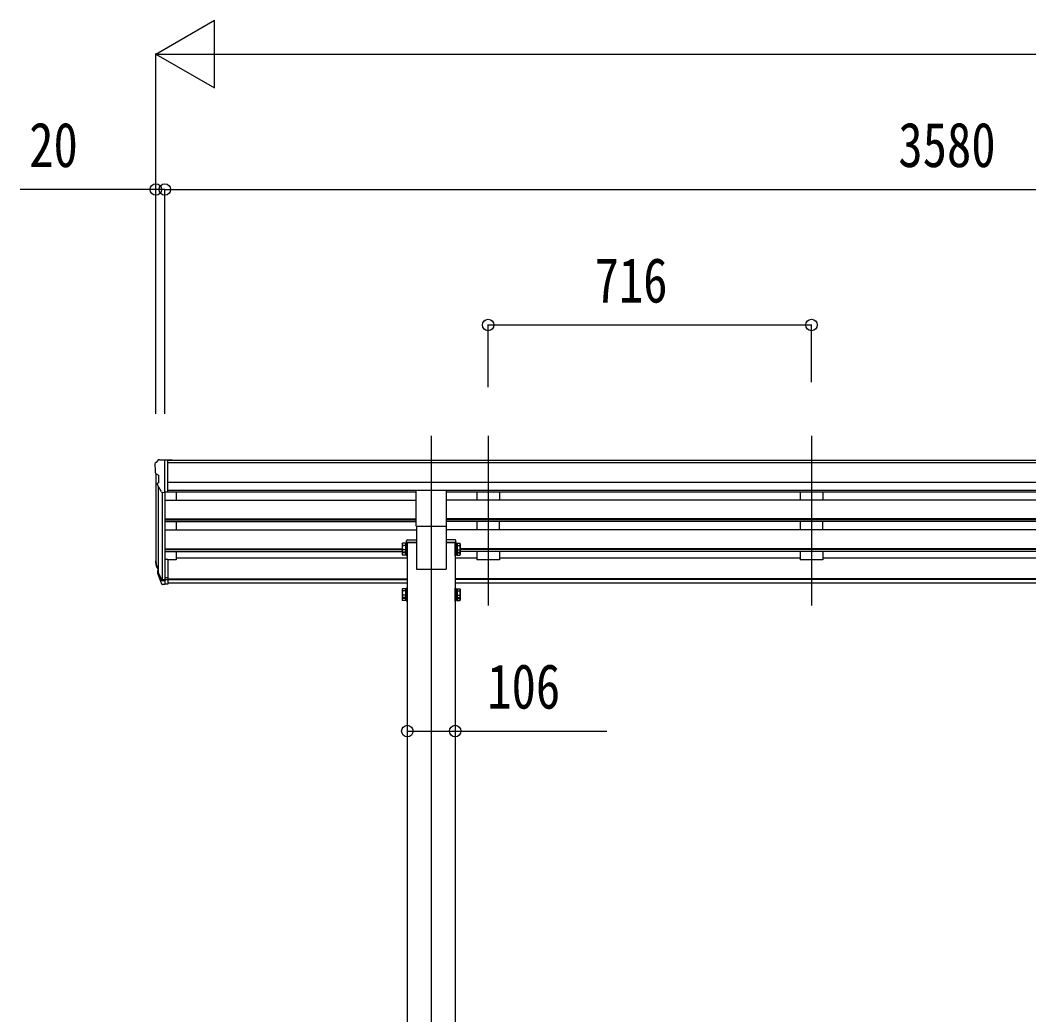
# Model space of a CAD drawing. Units: millimetres, scale not verified. Extents: x -12615 to 12615, y -8910 to 8910.
# Drawn here: x -6911 to -4678, y -3202 to -999 of the extents above; entities that cross this region are included whole.
import ezdxf
from ezdxf.enums import TextEntityAlignment as Align

# ---------------------------------------------------------------- set-up
doc = ezdxf.new("R2010")
doc.units = ezdxf.units.MM
doc.header["$LTSCALE"] = 40
for name, color, linetype in [('0-4_YKK_12', 2, 'Continuous'), ('0-5_YKK_13', 4, 'Continuous'), ('0-6_YKK_A1', 4, 'Continuous'), ('0-7_YKK_D', 6, 'Continuous')]:
    doc.layers.add(name, color=color, linetype=linetype)
doc.styles.add('ＭＳ ゴシック', font='')
doc.styles.get('ＭＳ ゴシック').set_extended_font_data('MS Gothic')

msp = doc.modelspace()

# ---------------------------------------------------------------- linework, layer by layer
at = {"layer": '0-4_YKK_12'}
for p, q in [((-6000.94, -1919.34), (-6000.94, -4915)), ((-5874.94, -1919.34), (-5874.94, -2295.34)), ((-5158.94, -1919.34), (-5158.94, -2295.34))]:
    msp.add_line(p, q, dxfattribs=at)
at = {"layer": '0-5_YKK_13'}
for p, q in [((-6612.94, -1981.69), (-6612.94, -1982.32)), ((-6606.03, -1972.89), (-6610.1, -1978.7)), ((-6602.94, -1972.32), (-6605.27, -1972.47)), ((-6602.94, -1972.32), (-6584.44, -1972.32)), ((-6590.94, -2045.31), (-6590.94, -1972.32)), ((-6584.44, -1972.32), (-6574.44, -1972.41)), ((-6584.44, -2044.31), (-6584.44, -1972.32)), ((-6574.44, -1973.93), (-6574.44, -1972.41)), ((-6610.41, -2003.51), (-6605.09, -2006.58)), ((-6604.94, -2006.84), (-6604.94, -2023.11)), ((-6598.57, -2043.49), (-6607.57, -2027.9)), ((-6590.94, -2045.31), (-6596.15, -2044.99)), ((-6584.44, -2044.31), (-6590.94, -2044.31)), ((-6034.44, -2119.19), (-6034.44, -2040.88)), ((-5967.44, -2119.19), (-5967.44, -2040.88)), ((-6034.44, -2119.19), (-5967.44, -2119.19)), ((-6065.04, -2158.61), (-6064.28, -2157.29)), ((-6065.04, -2158.61), (-6065.04, -2175.61)), ((-6058.04, -2157.29), (-6064.28, -2157.29)), ((-6058.04, -2162.2), (-6064.28, -2162.2)), ((-6058.04, -2157.29), (-6058.04, -2176.92)), ((-6055.54, -2158.36), (-6058.04, -2158.36)), ((-6055.54, -2166.36), (-6058.04, -2166.36)), ((-6055.54, -2158.36), (-6055.54, -2175.86)), ((-6053.72, -2149.84), (-6033.94, -2149.84)), ((-6033.94, -2149.84), (-6033.94, -2155.34)), ((-5967.94, -2149.84), (-5967.94, -2155.34)), ((-5948.16, -2149.84), (-5967.94, -2149.84)), ((-5946.34, -2158.36), (-5943.84, -2158.36)), ((-5946.34, -2158.36), (-5946.34, -2175.86)), ((-5946.34, -2166.36), (-5943.84, -2166.36)), ((-5943.84, -2157.29), (-5937.6, -2157.29)), ((-5943.84, -2157.29), (-5943.84, -2176.92)), ((-5943.84, -2162.2), (-5937.6, -2162.2)), ((-5936.84, -2158.61), (-5937.6, -2157.29)), ((-5936.84, -2158.61), (-5936.84, -2175.61)), ((-6065.04, -2175.61), (-6064.28, -2176.92)), ((-6065.04, -2175.61), (-6065.04, -2182.4)), ((-6065.04, -2182.4), (-6064.28, -2183.72)), ((-6058.04, -2172.02), (-6064.28, -2172.02)), ((-6058.04, -2176.92), (-6064.28, -2176.92)), ((-6058.04, -2178.81), (-6064.28, -2178.81)), ((-6058.04, -2183.72), (-6064.28, -2183.72)), ((-6055.54, -2167.86), (-6058.04, -2167.86)), ((-6058.04, -2175.86), (-6055.54, -2175.86)), ((-6058.04, -2175.86), (-6058.04, -2183.72)), ((-6058.04, -2182.65), (-6055.54, -2182.65)), ((-6055.54, -2175.86), (-6055.54, -2182.65)), ((-6053.94, -2184.9), (-6053.94, -2178.11)), ((-5947.94, -2184.9), (-5947.94, -2178.11)), ((-5946.34, -2167.86), (-5943.84, -2167.86)), ((-5943.84, -2175.86), (-5946.34, -2175.86)), ((-5946.34, -2175.86), (-5946.34, -2182.65)), ((-5943.84, -2182.65), (-5946.34, -2182.65)), ((-5943.84, -2172.02), (-5937.6, -2172.02)), ((-5943.84, -2175.86), (-5943.84, -2183.72)), ((-5943.84, -2176.92), (-5937.6, -2176.92)), ((-5943.84, -2178.81), (-5937.6, -2178.81)), ((-5943.84, -2183.72), (-5937.6, -2183.72)), ((-5936.84, -2175.61), (-5937.6, -2176.92)), ((-5936.84, -2182.4), (-5937.6, -2183.72)), ((-5936.84, -2175.61), (-5936.84, -2182.4)), ((-6609.85, -2207.74), (-6605.97, -2215.69)), ((-6609.24, -2206.36), (-6605.97, -2213.43)), ((-6590.94, -2193.55), (-6590.94, -2248.32)), ((-6584.44, -2193.55), (-6590.94, -2193.55)), ((-6584.44, -2193.55), (-6584.44, -2247.58)), ((-6607.53, -2219.01), (-6607.19, -2223.42)), ((-6607.19, -2223.42), (-6598.38, -2246.97)), ((-6606.58, -2222.85), (-6598.38, -2239.03)), ((-6597.37, -2237.9), (-6605.13, -2222.5)), ((-6584.44, -2233.68), (-6590.94, -2233.68)), ((-6590.94, -2238.58), (-6596.07, -2238.58)), ((-6590.94, -2240.39), (-6595.79, -2240.39)), ((-6590.94, -2248.32), (-6595.79, -2248.32)), ((-6584.44, -2238.56), (-6590.94, -2238.56)), ((-6584.44, -2247.58), (-6590.94, -2247.58)), ((-6065.04, -2259.16), (-6064.28, -2257.84)), ((-6065.04, -2259.16), (-6065.04, -2276.16)), ((-6065.04, -2276.16), (-6064.28, -2277.47)), ((-6065.04, -2276.16), (-6065.04, -2282.95)), ((-6058.04, -2257.84), (-6064.28, -2257.84)), ((-6058.04, -2262.75), (-6064.28, -2262.75)), ((-6058.04, -2272.57), (-6064.28, -2272.57)), ((-6058.04, -2277.47), (-6064.28, -2277.47)), ((-6058.04, -2257.84), (-6058.04, -2277.47)), ((-6055.54, -2258.91), (-6058.04, -2258.91)), ((-6055.54, -2266.91), (-6058.04, -2266.91)), ((-6055.54, -2268.41), (-6058.04, -2268.41)), ((-6058.04, -2276.41), (-6055.54, -2276.41)), ((-6058.04, -2276.41), (-6058.04, -2284.27)), ((-6055.54, -2258.91), (-6055.54, -2276.41)), ((-6055.54, -2276.41), (-6055.54, -2283.2)), ((-5946.34, -2258.91), (-5943.84, -2258.91)), ((-5946.34, -2258.91), (-5946.34, -2276.41)), ((-5946.34, -2266.91), (-5943.84, -2266.91)), ((-5946.34, -2268.41), (-5943.84, -2268.41)), ((-5943.84, -2276.41), (-5946.34, -2276.41)), ((-5946.34, -2276.41), (-5946.34, -2283.2)), ((-5943.84, -2257.84), (-5937.6, -2257.84)), ((-5943.84, -2257.84), (-5943.84, -2277.47)), ((-5943.84, -2262.75), (-5937.6, -2262.75)), ((-5943.84, -2272.57), (-5937.6, -2272.57)), ((-5943.84, -2276.41), (-5943.84, -2284.27)), ((-5943.84, -2277.47), (-5937.6, -2277.47)), ((-5936.84, -2259.16), (-5937.6, -2257.84)), ((-5936.84, -2276.16), (-5937.6, -2277.47)), ((-5936.84, -2259.16), (-5936.84, -2276.16)), ((-5936.84, -2276.16), (-5936.84, -2282.95)), ((-6065.04, -2282.95), (-6064.28, -2284.27)), ((-6058.04, -2279.36), (-6064.28, -2279.36)), ((-6058.04, -2284.27), (-6064.28, -2284.27)), ((-6058.04, -2283.2), (-6055.54, -2283.2)), ((-6053.94, -2285.45), (-6053.94, -2278.66)), ((-5947.94, -2285.45), (-5947.94, -2278.66)), ((-5943.84, -2283.2), (-5946.34, -2283.2)), ((-5943.84, -2279.36), (-5937.6, -2279.36)), ((-5943.84, -2284.27), (-5937.6, -2284.27)), ((-5936.84, -2282.95), (-5937.6, -2284.27))]:
    msp.add_line(p, q, dxfattribs=at)
for points in [[(-6033.94, -2155.34), (-6055.94, -2155.34), (-6055.72, -2151.72)], [(-5967.94, -2155.34), (-5945.94, -2155.34), (-5946.16, -2151.72)], [(-6055.54, -2178.11), (-6055.54, -2184.9), (-6053.94, -2184.9)], [(-5946.34, -2178.11), (-5946.34, -2184.9), (-5947.94, -2184.9)], [(-6055.54, -2278.66), (-6055.54, -2285.45), (-6053.94, -2285.45)], [(-5946.34, -2278.66), (-5946.34, -2285.45), (-5947.94, -2285.45)]]:
    msp.add_lwpolyline(points, dxfattribs=at)
for points in [[(-6053.94, -2178.11), (-6053.94, -2156.11), (-6055.54, -2156.11), (-6055.54, -2178.11)], [(-5947.94, -2178.11), (-5947.94, -2156.11), (-5946.34, -2156.11), (-5946.34, -2178.11)], [(-6053.94, -2278.66), (-6053.94, -2256.66), (-6055.54, -2256.66), (-6055.54, -2278.66)], [(-5947.94, -2278.66), (-5947.94, -2256.66), (-5946.34, -2256.66), (-5946.34, -2278.66)]]:
    msp.add_lwpolyline(points, close=True, dxfattribs=at)
for centre, radius, start, end in [((-6609.94, -1981.69), 3, 93, 180), ((-6410.94, -1982.32), 202, 180, 184.94904), ((-6605.21, -1973.46), 1, 93.5, 145), ((-6606.04, -1999.14), 6.18, 185.7035, 224.99897), ((-6605.24, -2006.84), 0.3, 0, 60), ((-6604.97, -2026.4), 3, 94.7167, 210), ((-6605.24, -2023.11), 0.3, 274.7167, 0), ((-6595.97, -2041.99), 3, 210, 266.5), ((-6060.7, -2159.75), 4.34, 145.61575, 214.38425), ((-6048.8, -2167.11), 16.24, 162.41205, 197.58795), ((-6053.72, -2151.84), 2, 90, 176.5), ((-5948.16, -2151.84), 2, 3.5, 90), ((-5941.19, -2159.75), 4.34, 325.61575, 34.38425), ((-5953.08, -2167.11), 16.24, 342.41205, 17.58795), ((-6060.7, -2174.47), 4.34, 145.61575, 214.38425), ((-6060.7, -2181.26), 4.34, 145.61575, 214.38425), ((-6048.8, -2173.9), 16.24, 186.71308, 197.58795), ((-5941.19, -2174.47), 4.34, 325.61575, 34.38425), ((-5953.08, -2173.9), 16.24, 342.41205, 353.28692), ((-5941.19, -2181.26), 4.34, 325.61575, 34.38425), ((-6581.76, -2198.62), 29.53, 186.50806, 197.98144), ((-6580.35, -2196.86), 30.41, 187.1552, 198.19734), ((-6060.7, -2260.3), 4.34, 145.61575, 214.38425), ((-6060.7, -2275.02), 4.34, 145.61575, 214.38425), ((-6048.8, -2267.66), 16.24, 162.41205, 197.58795), ((-6048.8, -2274.45), 16.24, 186.71308, 197.58795), ((-5941.19, -2260.3), 4.34, 325.61575, 34.38425), ((-5953.08, -2267.66), 16.24, 342.41205, 17.58795), ((-5941.19, -2275.02), 4.34, 325.61575, 34.38425), ((-5953.08, -2274.45), 16.24, 342.41205, 353.28692), ((-6060.7, -2281.81), 4.34, 145.61575, 214.38425), ((-5941.19, -2281.81), 4.34, 325.61575, 34.38425)]:
    msp.add_arc(centre, radius, start, end, dxfattribs=at)
for centre, major_axis, ratio, start_param, end_param in [((-6522.29, -2199.05), (-89.06, 1.43), 0.57596, 6.1962358, 6.3678173), ((-6523.08, -2192.38), (87.93, 4.42), 0.541684, 3.0659337, 3.2228513), ((-6606.23, -2219.01), (1.3, 0), 0.90356, 1.3700892, 3.347195), ((-6520.31, -2202.82), (-89.07, 0), 0.90356, 0.2056023, 0.2515348), ((-6521.02, -2198.96), (-88.05, 0), 0.90356, 0.2662965, 0.3003836), ((-6595.79, -2237.68), (-3, 0), 0.90356, 0.5235988, 1.5707963), ((-6595.79, -2245.61), (3, 0), 0.90356, 3.6651914, 4.712389), ((-6596.07, -2237.23), (-1.5, 0), 0.90356, 0.5235988, 1.5707963)]:
    msp.add_ellipse(centre, major_axis=major_axis, ratio=ratio, start_param=start_param, end_param=end_param, dxfattribs=at)
at = {"layer": '0-6_YKK_A1'}
for p, q in [((-3027.44, -1973.93), (-6584.44, -1973.93)), ((-3027.44, -1979.14), (-6584.44, -1979.14)), ((-6610.94, -2002.9), (-6610.94, -2193.19)), ((-6605.97, -2030.67), (-6605.97, -2219.89)), ((-3017.44, -2022.67), (-6584.44, -2022.67)), ((-6596.94, -2044.83), (-6596.95, -2238.33)), ((-6590.94, -2044.31), (-6590.94, -2193.55)), ((-3017.44, -2040.53), (-6584.44, -2040.53)), ((-6034.44, -2043.77), (-6584.44, -2043.77)), ((-6565.94, -2043.77), (-6565.94, -2061.65)), ((-3634.44, -2043.77), (-5967.44, -2043.77)), ((-5899.94, -2043.77), (-5899.94, -2061.65)), ((-5849.94, -2043.77), (-5849.94, -2061.65)), ((-5183.94, -2043.77), (-5183.94, -2061.65)), ((-5133.94, -2043.77), (-5133.94, -2061.65)), ((-6590.94, -2061.65), (-6034.44, -2061.65)), ((-3634.44, -2061.65), (-5967.44, -2061.65)), ((-6590.94, -2103.53), (-6034.44, -2103.53)), ((-6590.94, -2105.02), (-6034.44, -2105.02)), ((-6590.94, -2109.34), (-6034.44, -2109.34)), ((-6565.94, -2109.34), (-6565.94, -2127.56)), ((-6033.94, -2119.19), (-6033.94, -2215)), ((-5967.94, -2119.19), (-5967.94, -2215)), ((-3634.44, -2103.53), (-5967.44, -2103.53)), ((-3634.44, -2105.02), (-5967.44, -2105.02)), ((-3634.44, -2109.34), (-5967.44, -2109.34)), ((-5899.94, -2109.34), (-5899.94, -2127.56)), ((-5849.94, -2127.56), (-5849.94, -2109.34)), ((-5183.94, -2109.34), (-5183.94, -2127.56)), ((-5133.94, -2127.56), (-5133.94, -2109.34)), ((-6590.94, -2127.56), (-6033.94, -2127.56)), ((-3633.94, -2127.56), (-5967.44, -2127.56)), ((-6053.94, -2155.34), (-6053.94, -4715)), ((-6053.94, -2155.34), (-6033.94, -2155.34)), ((-5947.94, -2155.34), (-5967.94, -2155.34)), ((-5947.94, -2155.34), (-5947.94, -4715)), ((-6590.94, -2169.44), (-6065.04, -2169.44)), ((-6590.94, -2170.94), (-6065.04, -2170.94)), ((-6590.94, -2175.26), (-6065.04, -2175.26)), ((-6565.94, -2175.26), (-6565.94, -2194.18)), ((-3665.04, -2169.44), (-5936.84, -2169.44)), ((-3665.04, -2170.94), (-5936.84, -2170.94)), ((-3665.04, -2175.26), (-5936.84, -2175.26)), ((-5899.94, -2175.26), (-5899.94, -2194.18)), ((-5849.94, -2175.26), (-5849.94, -2194.18)), ((-5183.94, -2175.26), (-5183.94, -2194.18)), ((-5133.94, -2175.26), (-5133.94, -2194.18)), ((-6565.94, -2194.18), (-6584.44, -2194.18)), ((-6565.94, -2189.17), (-6053.94, -2189.17)), ((-5947.94, -2189.17), (-5899.94, -2189.17)), ((-5849.94, -2194.18), (-5899.94, -2194.18)), ((-5849.94, -2189.17), (-5183.94, -2189.17)), ((-5133.94, -2194.18), (-5183.94, -2194.18)), ((-5133.94, -2189.17), (-4467.94, -2189.17)), ((-6033.94, -2215), (-5967.94, -2215)), ((-6584.44, -2236.18), (-6053.94, -2236.18)), ((-6584.44, -2237.58), (-6053.94, -2237.58)), ((-6053.94, -2245.27), (-6584.44, -2245.27)), ((-3653.94, -2236.18), (-5947.94, -2236.18)), ((-3653.94, -2237.58), (-5947.94, -2237.58)), ((-3653.94, -2245.27), (-5947.94, -2245.27))]:
    msp.add_line(p, q, dxfattribs=at)
at = {"layer": '0-7_YKK_D'}
for p, q in [((-6610.94, -1073.93), (-6481.04, -998.93)), ((-6481.04, -1148.93), (-6481.04, -998.93)), ((-6610.94, -1871), (-6610.94, -1072.93)), ((-6610.94, -1073.93), (-6481.04, -1148.93)), ((-6610.94, -1073.93), (-6351.13, -1073.93)), ((-6460.94, -1073.93), (439.06, -1073.93)), ((-6610.94, -1373.93), (-6911.34, -1373.93)), ((-6610.94, -1871), (-6610.94, -1372.93)), ((-6590.94, -1373.93), (-6610.94, -1373.93)), ((-6590.94, -1871), (-6590.94, -1372.93)), ((-6590.94, -1871), (-6590.94, -1372.93)), ((-6590.94, -1373.93), (-3010.94, -1373.93)), ((-6590.94, -1373.93), (-6539.94, -1373.93)), ((-5874.94, -1811.53), (-5874.94, -1672.93)), ((-5874.94, -1673.93), (-5158.94, -1673.93)), ((-5158.94, -1800.4), (-5158.94, -1672.93))]:
    msp.add_line(p, q, dxfattribs=at)
msp.add_lwpolyline([(-6053.94, -2573.18), (-5947.94, -2573.18), (-5612.14, -2573.18)], dxfattribs=at)
for centre in [(-6610.94, -1373.93), (-6590.94, -1373.93), (-6590.94, -1373.93), (-5874.94, -1673.93), (-5158.94, -1673.93), (-6053.94, -2573.18), (-5947.94, -2573.18)]:
    msp.add_circle(centre, 12.75, dxfattribs=at)

# ---------------------------------------------------------------- texts
at = {"layer": '0-7_YKK_D', "style": 'ＭＳ ゴシック', "width": 0.8}
for s, p in [('20', (-6891.34, -1353.93)), ('3580', (-4966.54, -1353.93)), ('716', (-5639.34, -1653.93)), ('106', (-5876.94, -2553.18))]:
    msp.add_text(s, height=98.97, dxfattribs=at).set_placement(p, align=Align.BOTTOM_LEFT)

doc.saveas('drawing.dxf')
